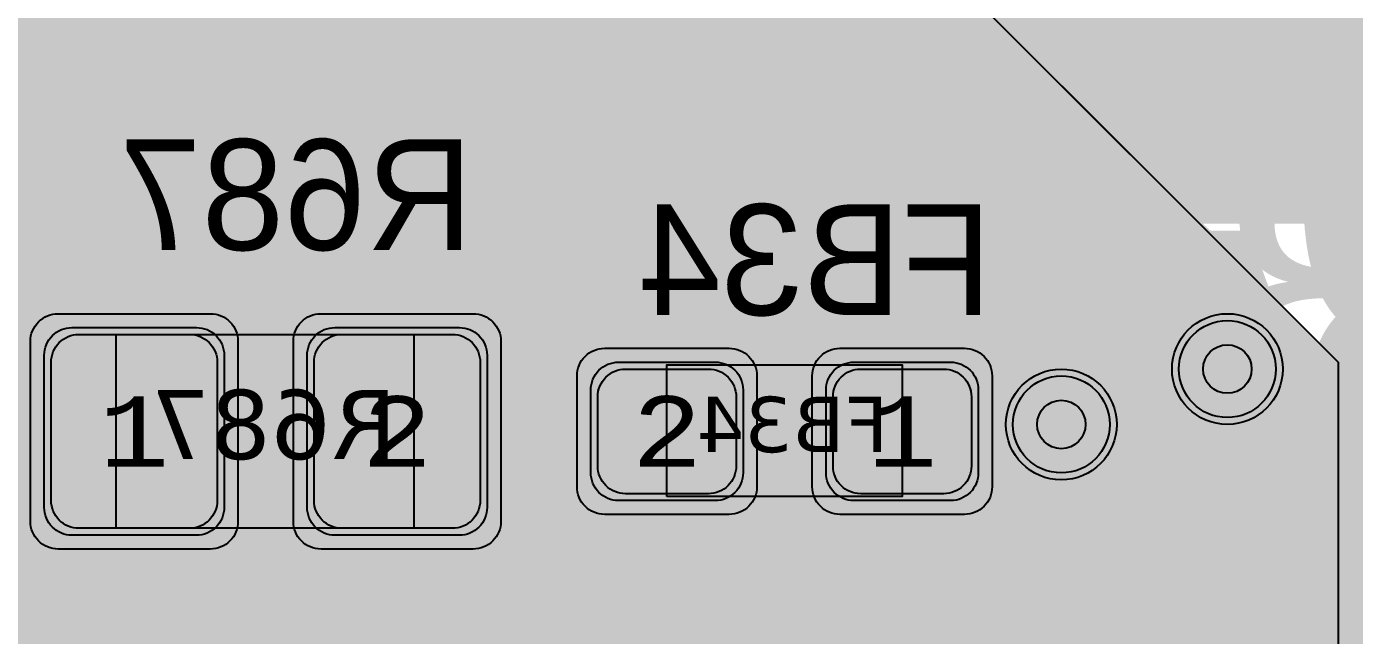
# Model space of a CAD drawing. Extents: x -28 to 199, y -61 to 255.
# Drawn here: x 45.02 to 54.62, y 72.78 to 77.17 of the extents above; entities that cross this region are included whole.
import ezdxf
from ezdxf.enums import TextEntityAlignment as Align

# ---------------------------------------------------------------- set-up
doc = ezdxf.new("R2010")
doc.units = 0
doc.header["$MEASUREMENT"] = 0
for name, color, linetype in [('ASSEMBLY_OUTLINES_BTM', 191, 'CONTINUOUS'), ('ASSEMBLY_PART_NUMBERS_BTM', 191, 'CONTINUOUS'), ('ASSEMBLY_REF_DES_BTM', 191, 'CONTINUOUS'), ('DRILL_DRAWING', 21, 'CONTINUOUS'), ('GENERATED_SILKSCREEN_BTM', 255, 'CONTINUOUS'), ('PART_PADS_SMD_BTM', 10, 'CONTINUOUS'), ('PIN_NUMBERS_BTM', 8, 'CONTINUOUS'), ('PIN_NUMBERS_TOP', 8, 'CONTINUOUS'), ('PLACEMENT_OUTLINES_BTM', 222, 'CONTINUOUS'), ('PLANE_DATA_LAYER_2', 230, 'CONTINUOUS'), ('PLANE_DATA_LAYER_BOTTOM', 10, 'CONTINUOUS'), ('PLANE_DATA_LAYER_TOP', 150, 'CONTINUOUS'), ('PLANE_SHAPES_LAYER_2', 230, 'CONTINUOUS'), ('PLANE_SHAPES_LAYER_3', 81, 'CONTINUOUS'), ('PLANE_SHAPES_LAYER_BOTTOM', 10, 'CONTINUOUS'), ('PLANE_SHAPES_LAYER_TOP', 150, 'CONTINUOUS'), ('SILKSCREEN_OUTLINES_BTM', 211, 'CONTINUOUS'), ('SILKSCREEN_REF_DES_BTM', 211, 'CONTINUOUS'), ('SOLDERMASK_PADS_BTM', 12, 'CONTINUOUS'), ('SOLDERPASTE_PADS_BTM', 12, 'CONTINUOUS'), ('TRACES_LAYER_2', 230, 'CONTINUOUS'), ('TRACES_LAYER_BOTTOM', 10, 'CONTINUOUS'), ('VIA_HOLES_LAYER_2', 30, 'CONTINUOUS'), ('VIA_HOLES_LAYER_3', 30, 'CONTINUOUS'), ('VIA_HOLES_LAYER_BOTTOM', 30, 'CONTINUOUS'), ('VIA_HOLES_LAYER_TOP', 30, 'CONTINUOUS'), ('VIA_PADS_LAYER_2', 230, 'CONTINUOUS'), ('VIA_PADS_LAYER_3', 81, 'CONTINUOUS'), ('VIA_PADS_LAYER_BOTTOM', 10, 'CONTINUOUS'), ('VIA_PADS_LAYER_TOP', 150, 'CONTINUOUS')]:
    doc.layers.add(name, color=color, linetype=linetype)
doc.styles.add('COURIER_NEW', font='COUR.TTF')
doc.styles.add('VERDANA', font='verdana.TTF')
doc.styles.add('VERIBEST_GERBER_0', font='txt')

msp = doc.modelspace()

# ---------------------------------------------------------------- hatches: boundary and pattern name
at = {"layer": 'PLANE_DATA_LAYER_2'}
h = msp.add_hatch(color=256, dxfattribs=at)
h.paths.add_polyline_path([(65.369302, 64.298799, -0.1463683674203885), (65.356784, 64.256954, 0.1463718273861734), (65.25, 63.9, 0.0863646660514256), (65.288214, 63.680414, -0.5191535251375334), (65.216494, 63.578472), (62.153101, 63.578472, 0.1989122151386115), (61.799548, 63.432025), (61.285791, 62.918268, -0.1989133663344686), (61.231909, 62.89595), (59.719998, 62.89595, -0.1989133663344515), (59.666116, 62.918268), (58.656252, 63.928132, 0.1989122151386167), (58.302699, 64.074579), (54.346907, 64.074579, -0.1989133663344758), (54.293025, 64.096897), (41.286369, 77.103553, 0.1989122151386104), (40.932816, 77.25), (38.853893, 77.25, -0.1385740107174436), (38.814013, 77.261269, 1.7877343018547802), (38.814013, 76.238731, -0.1385740107174436), (38.853893, 76.25), (40.694146, 76.25, -0.1989133663344516), (40.748028, 76.227682), (53.754684, 63.221026, 0.1989122151386167), (54.108237, 63.074579), (58.064029, 63.074579, -0.1989133663344758), (58.117911, 63.052261), (59.03997, 62.130202, -0.198909955685367), (59.062288, 62.076321), (59.062288, 62.07632, -0.414213562373095), (58.986088, 62.00012), (53.062481, 62.00012, -0.1989133663344686), (53.008599, 62.022438), (50.684772, 64.346265, 0.1989122151386141), (50.331219, 64.492712), (44.092712, 64.492712, 0.1989122151386104), (43.739159, 64.346265), (42.458985, 63.066091, -0.1650613667127268), (42.415061, 63.044426, 0.3763303779115919), (41.85, 62.4), (41.85, 62.399999, 0.9365272391993972), (43.144426, 62.31506, -0.165064708036731), (43.166091, 62.358985), (44.2775, 63.470394, -0.1989133663344515), (44.331382, 63.492712), (50.092549, 63.492712, -0.1989133663344758), (50.146431, 63.470394), (52.470257, 61.146567, 0.010332030357602), (52.485166, 61.132262, -0.6832300887908375), (52.433557, 61), (52.365446, 61, -0.1989133663344686), (52.311564, 61.022318), (50.775518, 62.558364, -0.0658860954308265), (50.763357, 62.574236, 1.3050575172076655), (49.875764, 61.686643, -0.0658860954308265), (49.891636, 61.674482), (50.436036, 61.130082, -0.198909955685367), (50.458354, 61.076201), (50.458354, 61.0762, -0.414213562373095), (50.382154, 61), (40.8262, 61, -0.414213562373095), (40.75, 61.0762), (40.75, 64.749992, 0.414213562373095), (40.749992, 64.75), (37.3262, 64.75, -0.414213562373095), (37.25, 64.8262), (37.25, 74.499992, 0.414213562373095), (37.249992, 74.5), (35.3262, 74.5, -0.414213562373095), (35.25, 74.5762), (35.25, 78.6738, -0.414213562373095), (35.3262, 78.75), (48.75, 78.749998), (50.46844, 78.749998, -0.1989133663344687), (50.522322, 78.72768), (54.477681, 74.772322, -0.1989099556853841), (54.499999, 74.718441), (54.499999, 68.782922, -0.6681819935815638), (54.369917, 68.729041), (53.022318, 70.07664, -0.198909955685367), (53, 70.130521), (53, 73.858005, -0.1650596066755281), (53.015739, 73.904383, 2.027417443028252), (51.984261, 73.904383, -0.1650596066755281), (52, 73.858005), (52, 69.891852, 0.1989122151386168), (52.146447, 69.538299), (54.477682, 67.207064, -0.198909955685367), (54.5, 67.153183), (54.5, 66.500008, 0.414213562373095), (54.500008, 66.5), (55.153182, 66.5, -0.1989133663344687), (55.207064, 66.477682), (57.163299, 64.521447, 0.1989122151386115), (57.516852, 64.375), (65.293102, 64.375, -0.414213562373095), (65.369302, 64.2988)], flags=0)
h.paths.add_polyline_path([(37.9, 75.25, -0.9999999999999999), (39.1, 75.25, -0.9999999999999999)], flags=0)
h.paths.add_polyline_path([(48.75, 70.75, -0.9999999999999999), (51.75, 70.75, -0.9999999999999999)], flags=0)
at = {"layer": 'PLANE_DATA_LAYER_BOTTOM'}
h = msp.add_hatch(color=256, dxfattribs=at)
h.paths.add_polyline_path([(104.25, 88.8262, -0.414213562373095), (104.1738, 88.75), (100.500008, 88.75, 0.414213562373095), (100.5, 88.749992), (100.5, 82.532603, -0.1989099556853327), (100.477682, 82.478722), (100.271278, 82.272318, -0.1989133663344827), (100.217396, 82.25), (67.750008, 82.25, 0.414213562373095), (67.75, 82.249992), (67.75, 77.0762, -0.414213562373095), (67.6738, 77), (66.500008, 77, 0.414213562373095), (66.5, 76.999992), (66.5, 66.5762, -0.414213562373095), (66.4238, 66.5), (54.5762, 66.5, -0.414213562373095), (54.5, 66.5762), (54.5, 75.749992, 0.414213562373095), (54.499992, 75.75), (44.5762, 75.75, -0.414213562373095), (44.5, 75.8262), (44.5, 77.6738, -0.414213562373095), (44.5762, 77.75), (66.4238, 77.75, -0.414213562373095), (66.5, 77.6738), (66.5, 77.250008, 0.414213562373095), (66.500008, 77.25), (67.499992, 77.25, 0.414213562373095), (67.5, 77.250008), (67.5, 82.4238, -0.414213562373095), (67.5762, 82.5), (100.249992, 82.5, 0.414213562373095), (100.25, 82.500008), (100.25, 97.0738, -0.414213562373095), (100.3262, 97.15), (101.5, 97.15, 0.414213562373095), (101.95, 97.6), (101.95, 99.9, 0.414213562373095), (101.5, 100.35), (100.3262, 100.35, -0.414213562373095), (100.25, 100.4262), (100.25, 102.1738, -0.414213562373095), (100.3262, 102.25), (104.1738, 102.25, -0.414213562373095), (104.25, 102.1738)], flags=0)
h.paths.add_polyline_path([(64.25, 68, 0.414213562373095), (65, 68.75), (65, 76.75, 0.414213562373095), (64.25, 77.5), (57.25, 77.5, 0.414213562373095), (56.5, 76.75), (56.5, 68.75, 0.414213562373095), (57.25, 68)], flags=0)
at = {"layer": 'PLANE_DATA_LAYER_TOP'}
h = msp.add_hatch(color=256, dxfattribs=at)
h.paths.add_polyline_path([(111.75, 80.8262, -0.414213562373095), (111.6738, 80.75), (109.250008, 80.75, 0.414213562373095), (109.25, 80.749992), (109.25, 74.5762, -0.414213562373095), (109.1738, 74.5), (106.250008, 74.5, 0.414213562373095), (106.25, 74.499992), (106.25, 58.5762, -0.414213562373095), (106.1738, 58.5), (91.260998, 58.5, -0.8191892513055452), (91.231587, 58.646495, 4.980872284116067), (90.768413, 58.646495, -0.8191892513055452), (90.739002, 58.5), (85.627645, 58.5, -0.7052298689045091), (85.579454, 58.635226, 2.806069179206526), (84.820546, 58.635226, -0.7052298689045632), (84.772355, 58.5), (74.738091, 58.5, -0.414213562373095), (74.661891, 58.5762), (74.661891, 58.576202, -0.0845267741895575), (74.666185, 58.60142, 1.1846780877137952), (73.5, 58.8, 0.156168028646284), (73.611557, 58.451541, -0.1561673594429766), (73.625725, 58.407287), (73.625725, 58.407286, -0.1989099556853499), (73.603407, 58.353405), (71.05268, 55.802678, -0.4272207627312284), (70.942589, 55.805111, 1.0451882421740346), (70.094889, 54.957411, -0.2104215113746756), (70.11964, 54.901202), (70.11964, 54.901201, -0.1989099556853499), (70.097322, 54.84732), (67.846595, 52.596593, -0.3664644965078018), (67.748459, 52.588443, 0.6098299178732617), (66.8, 52.1, 0.156168028646284), (66.911557, 51.751541, -0.1561673594429766), (66.925725, 51.707287), (66.925725, 51.707286, -0.198909955685367), (66.903407, 51.653405), (58.272322, 43.02232, -0.1989133663344686), (58.21844, 43.000002), (57.651201, 43.000001, -0.414213562373095), (57.575001, 43.076201), (57.575001, 43.090922, -0.3495987658072757), (57.634162, 43.165193, 8.831212691112645), (57.365839, 43.165192, -0.3496059429713885), (57.425001, 43.090921), (57.425001, 43.0762, -0.414213562373095), (57.348801, 43), (57.250008, 43, 0.414213562373095), (57.25, 42.999992), (57.25, 32.000008, 0.414213562373095), (57.250008, 32), (62.4238, 32, -0.414213562373095), (62.5, 31.9238), (62.5, 21.3262, -0.414213562373095), (62.4238, 21.25), (54.8262, 21.25, -0.414213562373095), (54.75, 21.3262), (54.75, 58.249992, 0.414213562373095), (54.749992, 58.25), (41.0762, 58.25, -0.414213562373095), (41, 58.3262), (41, 64.999992, 0.414213562373095), (40.999992, 65), (35.5762, 65, -0.414213562373095), (35.5, 65.0762), (35.5, 77.6738, -0.414213562373095), (35.5762, 77.75), (37.9, 77.75), (41.644816, 77.749999, -0.097042777552727), (41.673572, 77.744365, 0.1959338524423953), (42.126428, 77.744365, -0.097042777552727), (42.155184, 77.749999), (43.1488, 77.749999, -0.414213562373095), (43.225, 77.673799), (43.225, 77.659079, -0.349598765807256), (43.165839, 77.584808, 8.831237411175364), (43.434161, 77.584808, -0.3495987658072816), (43.375, 77.659079), (43.375, 77.673799, -0.414213562373095), (43.4512, 77.749999), (48.75, 77.749998), (51.46844, 77.749998, -0.1989133663344687), (51.522322, 77.72768), (53.823515, 75.426487, -0.1989099556853327), (53.845833, 75.372606), (53.845833, 75.372605, -0.4447620489809358), (53.761786, 75.29681, 0.4328609731468924), (53.100478, 74.723943, -0.6908505378841184), (52.965252, 74.678868, 5.469559793701535), (53.099522, 74.276058, -0.690854296099147), (53.234748, 74.321132, 0.7057044927876465), (54.3, 74.699999), (54.3, 74.7, 0.0257956084643915), (54.29681, 74.761786, -0.0257922108060338), (54.296405, 74.769632), (54.296405, 74.769634, -0.6681819935815638), (54.426487, 74.823515), (54.47768, 74.772322, -0.198909955685367), (54.499998, 74.718441), (54.499998, 74.71844), (54.5, 66.500008, 0.414213562373095), (54.500008, 66.5), (58.539002, 66.5, -0.8191892513055452), (58.568413, 66.353505, 4.980872284116137), (59.031587, 66.353505, -0.8191892513055452), (59.060998, 66.5), (64.339002, 66.5, -0.8191892513054732), (64.368413, 66.353505, 4.980872284116205), (64.831587, 66.353505, -0.8191892513055452), (64.860998, 66.5), (66.499992, 66.5, 0.414213562373095), (66.5, 66.500008), (66.5, 69.639002, -0.819178711171439), (66.646495, 69.668413, 0.8191874026406359), (67.8, 69.899999), (67.8, 69.900001, 0.8191874026406359), (66.646495, 70.131587, -0.8191787111715169), (66.5, 70.160998), (66.5, 73.539002, -0.8191787111715169), (66.646495, 73.568413, 0.8191874026406359), (67.8, 73.799999), (67.8, 73.800001, 0.8191874026406268), (66.646495, 74.031587, -0.8191787111715887), (66.5, 74.060998), (66.5, 76.139002, -0.819178711171439), (66.646495, 76.168413, 0.6680589136901456), (67.755068, 76.172186, -0.6118675271671993), (67.890295, 76.183455, 2.2763893884955824), (68.127795, 77.0347, -0.3496070428872791), (68.034767, 77.053729), (68.017742, 77.074091, -0.1758758847909364), (68, 77.122969), (68, 81.006368, -0.5692974724252954), (68.112689, 81.073263, 0.3131902069108925), (68.793238, 81.146829, -0.5611690582058941), (68.917195, 81.107388, 1.7916596536806344), (69.634161, 81.834808, -0.3495987658072816), (69.575, 81.909079), (69.575, 81.9238, -0.414213562373095), (69.6512, 82), (70.406367, 82, -0.414213562373095), (70.482567, 81.9238), (70.482567, 81.923799, -0.125487114009819), (70.473263, 81.887311, 1.6845447419885715), (71.526737, 81.887311, -0.1254871140098189), (71.517433, 81.923799), (71.517433, 81.9238, -0.414213562373095), (71.593633, 82), (73.306367, 82, -0.414213562373095), (73.382567, 81.9238), (73.382567, 81.923799, -0.125487114009819), (73.373263, 81.887311, 1.6845447419885604), (74.426737, 81.887311, -0.1254871140098189), (74.417433, 81.923799), (74.417433, 81.9238, -0.414213562373095), (74.493633, 82), (79.206367, 82, -0.414213562373095), (79.282567, 81.9238), (79.282567, 81.923799, -0.125487114009819), (79.273263, 81.887311, 1.6845447419885715), (80.326737, 81.887311, -0.1254871140098189), (80.317433, 81.923799), (80.317433, 81.9238, -0.414213562373095), (80.393633, 82), (82.306367, 82, -0.414213562373095), (82.382567, 81.9238), (82.382567, 81.923799, -0.125487114009819), (82.373263, 81.887311, 1.6845447419885604), (83.426737, 81.887311, -0.1254871140098189), (83.417433, 81.923799), (83.417433, 81.9238, -0.414213562373095), (83.493633, 82), (84.906367, 82, -0.414213562373095), (84.982567, 81.9238), (84.982567, 81.923799, -0.125487114009819), (84.973263, 81.887311, 1.6845447419885715), (86.026737, 81.887311, -0.1254871140098189), (86.017433, 81.923799), (86.017433, 81.9238, -0.414213562373095), (86.093633, 82), (87.206367, 82, -0.414213562373095), (87.282567, 81.9238), (87.282567, 81.923799, -0.125487114009819), (87.273263, 81.887311, 1.6845447419885715), (88.326737, 81.887311, -0.1254871140098189), (88.317433, 81.923799), (88.317433, 81.9238, -0.414213562373095), (88.393633, 82), (89.506367, 82, -0.414213562373095), (89.582567, 81.9238), (89.582567, 81.923799, -0.125487114009819), (89.573263, 81.887311, 1.6845447419885604), (90.626737, 81.887311, -0.1254871140098189), (90.617433, 81.923799), (90.617433, 81.9238, -0.414213562373095), (90.693633, 82), (92.506367, 82, -0.414213562373095), (92.582567, 81.9238), (92.582567, 81.923799, -0.125487114009819), (92.573263, 81.887311, 1.6845447419885604), (93.626737, 81.887311, -0.1254871140098189), (93.617433, 81.923799), (93.617433, 81.9238, -0.414213562373095), (93.693633, 82), (95.006367, 82, -0.414213562373095), (95.082567, 81.9238), (95.082567, 81.923799, -0.125487114009819), (95.073263, 81.887311, 1.6845447419885604), (96.126737, 81.887311, -0.1254871140098189), (96.117433, 81.923799), (96.117433, 81.9238, -0.414213562373095), (96.193633, 82), (98.006367, 82, -0.414213562373095), (98.082567, 81.9238), (98.082567, 81.923799, -0.125487114009819), (98.073263, 81.887311, 1.6845447419885604), (99.126737, 81.887311, -0.1254871140098189), (99.117433, 81.923799), (99.117433, 81.9238, -0.414213562373095), (99.193633, 82), (100.999992, 82, 0.414213562373095), (101, 82.000008), (101, 83.506368, -0.5692974724252954), (101.112689, 83.573263, 1.6845419344154215), (101.112689, 84.626737, -0.5692974724253249), (101, 84.693632), (101, 85.506368, -0.5692974724252954), (101.112689, 85.573263, 0.7482378460620283), (101.926737, 86.387311, -0.1254871140098189), (101.917433, 86.423799), (101.917433, 86.4238, -0.414213562373095), (101.993633, 86.5), (106.499992, 86.5, 0.414213562373095), (106.5, 86.500008), (106.5, 87.806368, -0.5692974724253249), (106.612689, 87.873263, 1.6845419344154215), (106.612689, 88.926737, -0.5692974724252955), (106.5, 88.993632), (106.5, 93.406368, -0.5692974724252954), (106.612689, 93.473263, 0.5692943080699557), (107.5, 94), (107.5, 94.000001, 0.1709766412307431), (107.367539, 94.376043, -0.6297966940639971), (107.426916, 94.5), (108.260758, 94.5, -0.5383921361414342), (108.330801, 94.393793, 1.5163124244314785), (110.169199, 94.393793, -0.5383921361414342), (110.239242, 94.5), (110.4238, 94.5, -0.414213562373095), (110.5, 94.4238), (110.5, 88.264721, -0.1989099556853327), (110.477682, 88.21084), (109.188284, 86.921442, -0.2121765103082068), (109.130525, 86.899223, 0.840199213847622), (108.867796, 85.746754, -0.4719753211119933), (108.901602, 85.634066, 0.1487064000211908), (108.8, 85.300001), (108.8, 85.3, 0.9999999999999999), (110, 85.3, 0.0464115283870988), (109.989705, 85.410671, -0.0464145013318578), (109.988397, 85.424727), (109.988397, 85.424728, -0.4296417848251862), (110.068587, 85.500823, 0.138812761679958), (110.387311, 85.573263, -0.5692974724252954), (110.5, 85.506368), (110.5, 84.578893, -0.1989099556853327), (110.477682, 84.525012), (104.101988, 78.149318, -0.1989133663344686), (104.048106, 78.127), (95.48072, 78.127, 0.1989121654681736), (95.214141, 78.016579), (92.79688, 75.599318, -0.1989133663344686), (92.742998, 75.577), (88.101853, 75.577, -0.2121757463619588), (88.0453, 75.60213, 0.6867435445248404), (87, 75.200001), (87, 75.199999, 0.6867435445248404), (88.0453, 74.79787, -0.2121757463619228), (88.101853, 74.823), (92.93072, 74.823, 0.1989121654681668), (93.197299, 74.933421), (95.61456, 77.350682, -0.1989133663344687), (95.668442, 77.373), (104.235828, 77.373, 0.1989121654681737), (104.502407, 77.483421), (110.369918, 83.350932, -0.6681819935815638), (110.5, 83.297051), (110.5, 82.000008, 0.414213562373095), (110.500008, 82), (111.6738, 82, -0.414213562373095), (111.75, 81.9238)], flags=0)
h.paths.add_polyline_path([(37.9, 75.25, -0.9999999999999999), (39.1, 75.25, -0.9999999999999999)], flags=0)
h.paths.add_polyline_path([(37.9, 76.75, -0.9999999999999999), (39.1, 76.75, -0.9999999999999999)], flags=0)
h.paths.add_polyline_path([(41.9, 62.4, -0.9999999999999999), (43.1, 62.4, -0.9999999999999999)], flags=0)
h.paths.add_polyline_path([(43.1, 71.9, -0.9999999999999999), (44.300000000000004, 71.9, -0.9999999999999999)], flags=0)
h.paths.add_polyline_path([(49.6, 62.25, -0.9999999999999999), (50.800000000000004, 62.25, -0.9999999999999999)], flags=0)
h.paths.add_polyline_path([(49.8, 65.3, -0.9999999999999999), (51, 65.3, -0.9999999999999999)], flags=0)
h.paths.add_polyline_path([(48.75, 70.75, -0.9999999999999999), (51.75, 70.75, -0.9999999999999999)], flags=0)
h.paths.add_polyline_path([(53.1, 65.8, -0.9999999999999999), (54.300000000000004, 65.8, -0.9999999999999999)], flags=0)
h.paths.add_polyline_path([(53.1, 70, -0.9999999999999999), (54.300000000000004, 70, -0.9999999999999999)], flags=0)
h.paths.add_polyline_path([(56.199999999999996, 52.7, -0.9999999999999999), (57.4, 52.7, -0.9999999999999999)], flags=0)
h.paths.add_polyline_path([(56.6, 62.5, -0.9999999999999999), (57.800000000000004, 62.5, -0.9999999999999999)], flags=0)
h.paths.add_polyline_path([(57.449999999999996, 25.95, -0.9999999999999999), (58.65, 25.95, -0.9999999999999999)], flags=0)
h.paths.add_polyline_path([(58.25, 47.25, -0.9999999999999999), (61.25, 47.25, -0.9999999999999999)], flags=0)
h.paths.add_polyline_path([(60.1, 63.5, -0.9999999999999999), (61.300000000000004, 63.5, -0.9999999999999999)], flags=0)
h.paths.add_polyline_path([(61.9, 53.8, -0.9999999999999999), (63.1, 53.8, -0.9999999999999999)], flags=0)
h.paths.add_polyline_path([(63.99999999999999, 52, -0.9999999999999999), (65.19999999999999, 52, -0.9999999999999999)], flags=0)
h.paths.add_polyline_path([(65.10000000000001, 61.5, -0.9999999999999999), (66.3, 61.5, -0.9999999999999999)], flags=0)
h.paths.add_polyline_path([(65.30000000000001, 63.9, -0.9999999999999999), (66.5, 63.9, -0.9999999999999999)], flags=0)
h.paths.add_polyline_path([(66.60000000000001, 65.8, -0.9999999999999999), (67.8, 65.8, -0.9999999999999999)], flags=0)
h.paths.add_polyline_path([(67.4, 67.9, -0.9999999999999999), (68.6, 67.9, -0.9999999999999999)], flags=0)
h.paths.add_polyline_path([(70.9, 76.6, -0.9999999999999999), (72.1, 76.6, -0.9999999999999999)], flags=0)
h.paths.add_polyline_path([(71.80000000000001, 71.2, -0.9999999999999999), (73, 71.2, -0.9999999999999999)], flags=0)
h.paths.add_polyline_path([(71.95, 78.1, -0.9999999999999999), (73.14999999999999, 78.1, -0.9999999999999999)], flags=0)
h.paths.add_polyline_path([(73.60000000000001, 61.7, -0.9999999999999999), (74.8, 61.7, -0.9999999999999999)], flags=0)
h.paths.add_polyline_path([(74.7, 75.2, -0.9999999999999999), (75.89999999999999, 75.2, -0.9999999999999999)], flags=0)
h.paths.add_polyline_path([(77, 79.1, -0.9999999999999999), (78.19999999999999, 79.1, -0.9999999999999999)], flags=0)
h.paths.add_polyline_path([(80.4, 70.75, -0.9999999999999999), (81.6, 70.75, -0.9999999999999999)], flags=0)
h.paths.add_polyline_path([(81.711979, 59.850951, 3.11710032316846), (81.711979, 60.549049, -0.5142243253660422), (81.588021, 60.549049, 3.11710032316846), (81.588021, 59.850951, -0.5142243253660421)], flags=0)
h.paths.add_polyline_path([(83.10000000000001, 71.1, -0.9999999999999999), (84.3, 71.1, -0.9999999999999999)], flags=0)
h.paths.add_polyline_path([(83.4, 76.65, -0.9999999999999999), (84.6, 76.65, -0.9999999999999999)], flags=0)
h.paths.add_polyline_path([(84.9, 67.75, -0.9999999999999999), (86.1, 67.75, -0.9999999999999999)], flags=0)
h.paths.add_polyline_path([(85.10000000000001, 69.85, -0.9999999999999999), (86.3, 69.85, -0.9999999999999999)], flags=0)
h.paths.add_polyline_path([(86, 71.4, -0.9999999999999999), (87.19999999999999, 71.4, -0.9999999999999999)], flags=0)
h.paths.add_polyline_path([(87.226612, 78.223985, -0.5393332197642511), (87.182591, 78.343481, 2.6149685368234787), (86.398499, 78.181255, -0.2671722895712593), (86.436408, 78.115375), (86.436408, 78.115374, -0.237882998012536), (86.405508, 78.054101, 4.55071419752877)], flags=0)
h.paths.add_polyline_path([(86.9, 73.6, -0.9999999999999999), (88.1, 73.6, -0.9999999999999999)], flags=0)
h.paths.add_polyline_path([(87.10000000000001, 61.4, -0.9999999999999999), (88.3, 61.4, -0.9999999999999999)], flags=0)
h.paths.add_polyline_path([(88.60000000000001, 66.35, -0.9999999999999999), (89.8, 66.35, -0.9999999999999999)], flags=0)
h.paths.add_polyline_path([(88.60000000000001, 70.95, -0.9999999999999999), (89.8, 70.95, -0.9999999999999999)], flags=0)
h.paths.add_polyline_path([(90.2, 62.4, -0.9999999999999999), (91.39999999999999, 62.4, -0.9999999999999999)], flags=0)
h.paths.add_polyline_path([(91.9, 67.8, -0.9999999999999999), (93.1, 67.8, -0.9999999999999999)], flags=0)
h.paths.add_polyline_path([(93.10000000000001, 60.2, -0.9999999999999999), (94.3, 60.2, -0.9999999999999999)], flags=0)
h.paths.add_polyline_path([(93.5, 68.4, -0.9999999999999999), (94.69999999999999, 68.4, -0.9999999999999999)], flags=0)
h.paths.add_polyline_path([(94.60000000000001, 75.3, -0.9999999999999999), (95.8, 75.3, -0.9999999999999999)], flags=0)
h.paths.add_polyline_path([(94.7, 65.5, -0.9999999999999999), (95.89999999999999, 65.5, -0.9999999999999999)], flags=0)
h.paths.add_polyline_path([(95.5, 72.6, -0.9999999999999999), (96.69999999999999, 72.6, -0.9999999999999999)], flags=0)
h.paths.add_polyline_path([(96.10000000000001, 61.5, -0.9999999999999999), (97.3, 61.5, -0.9999999999999999)], flags=0)
h.paths.add_polyline_path([(96.30000000000001, 69.8, -0.9999999999999999), (97.5, 69.8, -0.9999999999999999)], flags=0)
h.paths.add_polyline_path([(96.30000000000001, 76.3, -0.9999999999999999), (97.5, 76.3, -0.9999999999999999)], flags=0)
h.paths.add_polyline_path([(98.2, 80.2, -0.9999999999999999), (99.39999999999999, 80.2, -0.9999999999999999)], flags=0)
h.paths.add_polyline_path([(98.9, 72.3, -0.9999999999999999), (100.1, 72.3, -0.9999999999999999)], flags=0)
h.paths.add_polyline_path([(100.10000000000001, 74.7, -0.9999999999999999), (101.3, 74.7, -0.9999999999999999)], flags=0)
h.paths.add_polyline_path([(101.165934, 65.501602, 0.5998704445959449), (102.1, 65.999999), (102.1, 66, 0.8187209481519998), (100.946754, 66.232204, -0.4719693884571701), (100.834066, 66.198398, 0.5430763090114091), (99.908776, 65.802249, -0.6512916037551323), (99.77355, 65.768443, 0.7140536735921964), (98.7, 65.4), (98.7, 65.399996, 0.917844148640831), (99.891224, 65.29775, -0.6512879159984512), (100.02645, 65.331557, 0.5735581643487523), (101.053246, 65.467796, -0.4719693884571702)], flags=0)
h.paths.add_polyline_path([(100.9, 79.2, -0.9999999999999999), (102.1, 79.2, -0.9999999999999999)], flags=0)
h.paths.add_polyline_path([(103.4, 85.5, -0.9999999999999999), (104.6, 85.5, -0.9999999999999999)], flags=0)
h.paths.add_polyline_path([(103.60000000000001, 79.7, -0.9999999999999999), (104.8, 79.7, -0.9999999999999999)], flags=0)
h.paths.add_polyline_path([(104.80000000000001, 71.9, -0.9999999999999999), (106, 71.9, -0.9999999999999999)], flags=0)
h.paths.add_polyline_path([(105.60000000000001, 81.8, -0.9999999999999999), (106.8, 81.8, -0.9999999999999999)], flags=0)
h.paths.add_polyline_path([(107.5, 83.9, -0.9999999999999999), (108.69999999999999, 83.9, -0.9999999999999999)], flags=0)
h.paths.add_polyline_path([(108.25, 91, -0.9999999999999999), (110.25, 91, -0.9999999999999999)], flags=0)
at = {"layer": 'PLANE_SHAPES_LAYER_2'}
msp.add_hatch(color=256, dxfattribs=at).paths.add_polyline_path([(111.75, 80.75), (110, 80.75), (110, 74), (106.25, 74), (106.25, 58.5), (74.75, 58.5), (67.25, 51), (67.25, 23.75), (56.5, 23.75), (56.5, 31.25), (63.5, 31.25), (63.5, 41.5), (56.5, 41.5), (56.5, 61), (40.75, 61), (40.75, 64.75), (37.25, 64.75), (37.25, 74.5), (35.25, 74.5), (35.25, 78.75), (50.5, 78.75), (54.5, 74.75), (54.5, 66.5), (66.5, 66.5), (66.5, 77), (68, 77), (68, 82), (101, 82), (101, 86.5), (106.5, 86.5), (106.5, 94.5), (110.5, 94.5), (110.5, 82), (111.75, 82)], flags=0)
at = {"layer": 'PLANE_SHAPES_LAYER_3'}
msp.add_hatch(color=256, dxfattribs=at).paths.add_polyline_path([(111.75, 80.75), (110, 80.75), (110, 74), (106.25, 74), (106.25, 58.5), (74.75, 58.5), (67.25, 51), (67.25, 23.75), (56.5, 23.75), (56.5, 31.25), (63.5, 31.25), (63.5, 41.5), (56.5, 41.5), (56.5, 61), (40.75, 61), (40.75, 64.75), (37.25, 64.75), (37.25, 74.5), (35.25, 74.5), (35.25, 78.75), (50.5, 78.75), (54.5, 74.75), (54.5, 66.5), (66.5, 66.5), (66.5, 77), (68, 77), (68, 82), (101, 82), (101, 86.5), (106.5, 86.5), (106.5, 94.5), (110.5, 94.5), (110.5, 82), (111.75, 82)], flags=0)
at = {"layer": 'PLANE_SHAPES_LAYER_TOP'}
msp.add_hatch(color=256, dxfattribs=at).paths.add_polyline_path([(111.75, 80.75), (109.25, 80.75), (109.25, 74.5), (106.25, 74.5), (106.25, 58.5), (59.5, 58.5), (59.5, 44.25), (58.25, 43), (54.75, 43), (54.75, 58.25), (41, 58.25), (41, 65), (35.5, 65), (35.5, 77.75), (51.5, 77.75), (54.5, 74.75), (54.5, 66.5), (66.5, 66.5), (66.5, 77), (68, 77), (68, 82), (101, 82), (101, 86.5), (106.5, 86.5), (106.5, 94.5), (110.5, 94.5), (110.5, 82), (111.75, 82)], flags=0)
at = {"layer": 'VIA_HOLES_LAYER_2'}
h = msp.add_hatch(color=256, dxfattribs=at)
edge = h.paths.add_edge_path()
edge.add_arc((53.7, 74.7), 0.175, 0, 360)
h = msp.add_hatch(color=256, dxfattribs=at)
edge = h.paths.add_edge_path()
edge.add_arc((52.5, 74.3), 0.175, 0, 360)
at = {"layer": 'VIA_HOLES_LAYER_3'}
h = msp.add_hatch(color=256, dxfattribs=at)
edge = h.paths.add_edge_path()
edge.add_arc((53.7, 74.7), 0.175, 0, 360)
h = msp.add_hatch(color=256, dxfattribs=at)
edge = h.paths.add_edge_path()
edge.add_arc((52.5, 74.3), 0.175, 0, 360)
at = {"layer": 'VIA_HOLES_LAYER_BOTTOM'}
h = msp.add_hatch(color=256, dxfattribs=at)
edge = h.paths.add_edge_path()
edge.add_arc((53.7, 74.7), 0.175, 0, 360)
h = msp.add_hatch(color=256, dxfattribs=at)
edge = h.paths.add_edge_path()
edge.add_arc((52.5, 74.3), 0.175, 0, 360)
at = {"layer": 'VIA_HOLES_LAYER_TOP'}
h = msp.add_hatch(color=256, dxfattribs=at)
edge = h.paths.add_edge_path()
edge.add_arc((53.7, 74.7), 0.175, 0, 360)
h = msp.add_hatch(color=256, dxfattribs=at)
edge = h.paths.add_edge_path()
edge.add_arc((52.5, 74.3), 0.175, 0, 360)

# ---------------------------------------------------------------- linework, layer by layer
at = {"layer": 'ASSEMBLY_OUTLINES_BTM'}
for points in [[(45.67, 73.55), (45.67, 74.95), (47.82, 74.95), (47.82, 73.55)], [(49.65, 73.78), (49.65, 74.73), (51.35, 74.73), (51.35, 73.78)]]:
    msp.add_lwpolyline(points, close=True, dxfattribs=at)
at = {"layer": 'GENERATED_SILKSCREEN_BTM', "const_width": 0.15}
for points in [[(45.7712, 75.5704), (45.7728, 75.5648), (45.772, 75.5592), (45.7688, 75.5544), (45.764, 75.5512), (45.7584, 75.5496), (45.7528, 75.5488), (45.748, 75.5504), (45.744, 75.5552), (45.3128, 76.3224), (45.3112, 76.3264), (45.3112, 76.3296), (45.3112, 76.3328), (45.3128, 76.336), (45.3152, 76.3408), (45.3184, 76.344), (45.3224, 76.3456), (45.3264, 76.3464), (45.8664, 76.3464), (45.872, 76.3448), (45.8768, 76.3408), (45.8792, 76.336), (45.88, 76.3296), (45.8792, 76.324), (45.8768, 76.3184), (45.872, 76.3144), (45.8664, 76.3136), (45.3536, 76.3136), (45.7712, 75.5704)], [(46.0936, 76.0512), (46.1192, 75.9744), (46.0936, 75.8976), (46.0936, 75.8952), (46.0928, 75.892), (46.0928, 75.6448), (46.0928, 75.6424), (46.0936, 75.64), (46.0944, 75.6368), (46.0976, 75.6336), (46.1776, 75.5512), (46.1816, 75.548), (46.1856, 75.5472), (46.1888, 75.5464), (46.4824, 75.5464), (46.4848, 75.5464), (46.4872, 75.5472), (46.4904, 75.548), (46.4936, 75.5512), (46.5736, 75.6336), (46.5776, 75.6368), (46.5784, 75.64), (46.5784, 75.6448), (46.5784, 75.892), (46.5784, 75.8952), (46.5784, 75.8968), (46.5776, 75.8976), (46.552, 75.9744), (46.5776, 76.0512), (46.5784, 76.052), (46.5784, 76.0568), (46.5784, 76.2488), (46.5784, 76.252), (46.5776, 76.256), (46.5736, 76.26), (46.4936, 76.3424), (46.4904, 76.3448), (46.4872, 76.3456), (46.4848, 76.3464), (46.4824, 76.3464), (46.1888, 76.3464), (46.1856, 76.3456), (46.1816, 76.3448), (46.1776, 76.3424), (46.0976, 76.26), (46.0944, 76.2552), (46.0936, 76.252), (46.0928, 76.2488), (46.0928, 76.0568), (46.0928, 76.0536), (46.0936, 76.052), (46.0936, 76.0512)], [(46.5464, 76.24), (46.5464, 76.0584), (46.5248, 75.9896), (46.148, 75.9896), (46.1248, 76.0584), (46.1248, 76.24), (46.196, 76.3136), (46.4744, 76.3136), (46.5464, 76.24)], [(46.9552, 76.3432), (46.8208, 76.2336), (46.8176, 76.2296), (46.816, 76.2232), (46.8168, 76.2184), (46.8184, 76.2144), (46.8208, 76.2112), (46.8248, 76.208), (46.8288, 76.2056), (46.8328, 76.2048), (46.8368, 76.2048), (46.84, 76.2072), (46.9712, 76.3136), (47.2304, 76.3136), (47.3536, 76.2128), (47.3536, 75.9256), (47.2448, 76.0144), (47.2416, 76.0152), (47.24, 76.016), (47.2392, 76.016), (47.2392, 76.0168), (47.2352, 76.0176), (46.9656, 76.0176), (46.9624, 76.0168), (46.9624, 76.016), (46.9608, 76.016), (46.9584, 76.0152), (46.956, 76.0144), (46.8208, 75.9056), (46.82, 75.9032), (46.8184, 75.9024), (46.8176, 75.9016), (46.8176, 75.9), (46.816, 75.8944), (46.8152, 75.892), (46.8152, 75.672), (46.816, 75.668), (46.8176, 75.6648), (46.8184, 75.6616), (46.8208, 75.6592), (46.9552, 75.5496), (46.9592, 75.548), (46.96, 75.5472), (46.9624, 75.5472), (46.9632, 75.5464), (46.964, 75.5464), (46.9656, 75.5464), (47.2352, 75.5464), (47.2384, 75.5472), (47.2416, 75.548), (47.2448, 75.5496), (47.3792, 75.6592), (47.3816, 75.6608), (47.3824, 75.6616), (47.384, 75.664), (47.3856, 75.6696), (47.3864, 75.672), (47.3864, 76.2208), (47.3856, 76.2248), (47.384, 76.228), (47.3824, 76.2296), (47.3816, 76.2312), (47.3792, 76.2336), (47.2448, 76.3432), (47.2416, 76.344), (47.24, 76.3448), (47.2384, 76.3456), (47.2352, 76.3464), (46.9656, 76.3464), (46.9624, 76.3456), (46.9608, 76.3448), (46.9584, 76.344), (46.9552, 76.3432)], [(47.576, 76.0424), (47.5736, 76.044), (47.5728, 76.048), (47.5712, 76.052), (47.5704, 76.056), (47.5704, 76.2208), (47.5712, 76.2248), (47.5728, 76.2272), (47.5728, 76.2296), (47.5736, 76.2304), (47.5752, 76.2312), (47.576, 76.2328), (47.712, 76.3432), (47.716, 76.3448), (47.7192, 76.3456), (47.7224, 76.3464), (48.1256, 76.3464), (48.1328, 76.3448), (48.1376, 76.3408), (48.1416, 76.336), (48.1432, 76.3304), (48.1432, 75.5624), (48.1416, 75.556), (48.1376, 75.552), (48.1328, 75.5496), (48.1272, 75.5488), (48.1208, 75.5496), (48.1152, 75.552), (48.1112, 75.556), (48.1096, 75.5624), (48.1096, 75.9304), (47.7336, 75.9304), (47.6024, 75.5576), (47.5992, 75.552), (47.5936, 75.5488), (47.588, 75.548), (47.5824, 75.5496), (47.5776, 75.552), (47.5736, 75.556), (47.572, 75.5616), (47.5728, 75.568), (47.704, 75.9408), (47.576, 76.0424)], [(48.1096, 76.3136), (47.7272, 76.3136), (47.6024, 76.2128), (47.6024, 76.064), (47.7272, 75.9624), (48.1096, 75.9624), (48.1096, 76.3136)], [(46.5464, 75.8888), (46.5464, 75.652), (46.4744, 75.5792), (46.196, 75.5792), (46.1248, 75.652), (46.1248, 75.8888), (46.148, 75.9576), (46.5248, 75.9576), (46.5464, 75.8888)], [(47.3536, 75.884), (47.3536, 75.68), (47.2304, 75.5792), (46.972, 75.5792), (46.8472, 75.68), (46.8472, 75.884), (46.972, 75.9856), (47.2304, 75.9856), (47.3536, 75.884)], [(49.1384, 75.0924), (49.1376, 75.086), (49.1336, 75.082), (49.128, 75.0796), (49.1224, 75.0788), (49.1168, 75.0796), (49.112, 75.082), (49.108, 75.086), (49.1064, 75.0924), (49.1064, 75.3348), (49.0688, 75.3348), (49.0632, 75.3364), (49.0584, 75.3396), (49.056, 75.3452), (49.0552, 75.3508), (49.056, 75.3572), (49.0584, 75.3628), (49.0632, 75.3668), (49.0688, 75.3676), (49.1064, 75.3676), (49.1064, 75.838), (49.1072, 75.842), (49.1096, 75.8452), (49.1128, 75.8484), (49.1168, 75.8508), (49.1216, 75.8524), (49.1264, 75.8532), (49.1304, 75.8524), (49.1344, 75.8492), (49.62, 75.3636), (49.6232, 75.3588), (49.6248, 75.354), (49.624, 75.3492), (49.6208, 75.3436), (49.6192, 75.3396), (49.616, 75.3372), (49.6128, 75.3356), (49.6088, 75.3348), (49.1384, 75.3348), (49.1384, 75.0924)], [(49.5688, 75.3676), (49.1384, 75.7964), (49.1384, 75.3676), (49.5688, 75.3676)], [(50.2384, 75.0796), (50.3736, 75.1892), (50.376, 75.1908), (50.3776, 75.1932), (50.3784, 75.1956), (50.3784, 75.198), (50.3776, 75.2036), (50.3744, 75.2092), (50.3704, 75.2132), (50.3656, 75.2164), (50.36, 75.2172), (50.3544, 75.2156), (50.224, 75.1092), (49.9656, 75.1092), (49.8408, 75.21), (49.8408, 75.3588), (49.964, 75.4604), (50.0968, 75.4604), (50.1032, 75.462), (50.1072, 75.4652), (50.1096, 75.4708), (50.1104, 75.4764), (50.1096, 75.482), (50.1072, 75.4868), (50.1032, 75.4908), (50.0968, 75.4924), (49.964, 75.4924), (49.8408, 75.594), (49.8408, 75.7428), (49.9656, 75.8436), (50.224, 75.8436), (50.3544, 75.7372), (50.36, 75.7356), (50.3656, 75.7364), (50.3704, 75.7388), (50.3744, 75.7436), (50.3776, 75.7484), (50.3784, 75.754), (50.3784, 75.7572), (50.3776, 75.7596), (50.376, 75.762), (50.3736, 75.7636), (50.2384, 75.8732), (50.236, 75.874), (50.2336, 75.8748), (50.2328, 75.8756), (50.2296, 75.8764), (49.96, 75.8764), (49.956, 75.8756), (49.9544, 75.8748), (49.9528, 75.874), (49.9496, 75.8732), (49.8144, 75.7636), (49.812, 75.7596), (49.8112, 75.7564), (49.8096, 75.754), (49.8088, 75.7508), (49.8088, 75.586), (49.8096, 75.5836), (49.8112, 75.578), (49.812, 75.574), (49.8144, 75.5724), (49.932, 75.4764), (49.8144, 75.3804), (49.8136, 75.3788), (49.812, 75.3772), (49.8112, 75.3764), (49.8112, 75.3748), (49.8096, 75.3692), (49.8088, 75.3668), (49.8088, 75.202), (49.8096, 75.198), (49.8112, 75.1948), (49.812, 75.1916), (49.8144, 75.1892), (49.9496, 75.0796), (49.9528, 75.078), (49.9536, 75.0772), (49.956, 75.0772), (49.9568, 75.0764), (49.9576, 75.0764), (49.96, 75.0764), (50.2296, 75.0764), (50.2328, 75.0772), (50.236, 75.078), (50.2384, 75.0796)], [(50.5912, 75.7564), (50.6944, 75.8708), (50.7, 75.8748), (50.7056, 75.8764), (51.1208, 75.8764), (51.1264, 75.8748), (51.1312, 75.8708), (51.1352, 75.866), (51.1368, 75.8604), (51.1368, 75.5108), (51.1368, 75.5084), (51.1368, 75.506), (51.1368, 75.0924), (51.1352, 75.0868), (51.1312, 75.0812), (51.1264, 75.0772), (51.1208, 75.0764), (50.7008, 75.0764), (50.5696, 75.1908), (50.5664, 75.1956), (50.5648, 75.202), (50.5648, 75.3732), (50.6824, 75.506), (50.5984, 75.5732), (50.596, 75.5764), (50.5936, 75.5804), (50.592, 75.5844), (50.5912, 75.5868), (50.5912, 75.7564)], [(51.1032, 75.8436), (50.7136, 75.8436), (50.624, 75.7436), (50.624, 75.5956), (50.7128, 75.5244), (51.1032, 75.5244), (51.1032, 75.8436)], [(51.3368, 75.8436), (51.3312, 75.8452), (51.3264, 75.8484), (51.324, 75.854), (51.3232, 75.8596), (51.324, 75.866), (51.3264, 75.8708), (51.3312, 75.8748), (51.3368, 75.8764), (51.8768, 75.8764), (51.8824, 75.8748), (51.8872, 75.8708), (51.8912, 75.866), (51.8928, 75.8604), (51.8928, 75.0924), (51.8912, 75.0868), (51.8872, 75.082), (51.8824, 75.0796), (51.8768, 75.0788), (51.8704, 75.0796), (51.8648, 75.082), (51.8608, 75.0868), (51.8592, 75.0924), (51.8592, 75.4964), (51.4968, 75.4964), (51.4912, 75.4972), (51.4864, 75.5012), (51.484, 75.5068), (51.4832, 75.5124), (51.484, 75.518), (51.4864, 75.5236), (51.4912, 75.5276), (51.4968, 75.5292), (51.8592, 75.5292), (51.8592, 75.8436), (51.3368, 75.8436)], [(51.1032, 75.4916), (50.7144, 75.4916), (50.5968, 75.3596), (50.5968, 75.2092), (50.7128, 75.1092), (51.1032, 75.1092), (51.1032, 75.4916)]]:
    msp.add_lwpolyline(points, dxfattribs=at)
for points in [[(47.019515, 74.950005, 1.10969e-05), (47.019508, 74.949995), (46.480492, 74.949995, 1.10969e-05), (46.480485, 74.950005), (47.019515, 74.950005)], [(50.792098, 74.730005, 1.22306e-05), (50.792089, 74.729995), (50.207911, 74.729995, 1.22306e-05), (50.207902, 74.730005), (50.792098, 74.730005)], [(50.783844, 73.779995), (50.216156, 73.779995, 1.1642e-05), (50.216164, 73.780005), (50.783836, 73.780005, 1.1642e-05), (50.783844, 73.779995)], [(47.019515, 73.549995), (46.480485, 73.549995, 1.10969e-05), (46.480492, 73.550005), (47.019508, 73.550005, 1.10969e-05), (47.019515, 73.549995)]]:
    msp.add_lwpolyline(points, format="xyb", dxfattribs=at)
at = {"layer": 'PART_PADS_SMD_BTM'}
for points in [[(46.25, 75, -0.4142135624), (46.45, 74.8), (46.45, 73.7, -0.4142135624), (46.25, 73.5), (45.35, 73.5, -0.4142135624), (45.15, 73.7), (45.15, 74.8, -0.4142135624), (45.35, 75)], [(48.15, 75, -0.4142135624), (48.35, 74.8), (48.35, 73.7, -0.4142135624), (48.15, 73.5), (47.25, 73.5, -0.4142135624), (47.05, 73.7), (47.05, 74.8, -0.4142135624), (47.25, 75)], [(50.2, 73.95, -0.4142135624), (50, 73.75), (49.3, 73.75, -0.4142135624), (49.1, 73.95), (49.1, 74.55, -0.4142135624), (49.3, 74.75), (50, 74.75, -0.4142135624), (50.2, 74.55)], [(51.9, 73.95, -0.4142135624), (51.7, 73.75), (51, 73.75, -0.4142135624), (50.8, 73.95), (50.8, 74.55, -0.4142135624), (51, 74.75), (51.7, 74.75, -0.4142135624), (51.9, 74.55)]]:
    msp.add_lwpolyline(points, format="xyb", close=True, dxfattribs=at)
at = {"layer": 'PLACEMENT_OUTLINES_BTM'}
for points in [[(45.67, 73.55), (45.67, 74.95), (47.82, 74.95), (47.82, 73.55)], [(49.65, 73.78), (49.65, 74.73), (51.35, 74.73), (51.35, 73.78)]]:
    msp.add_lwpolyline(points, close=True, dxfattribs=at)
at = {"layer": 'PLANE_SHAPES_LAYER_2'}
msp.add_lwpolyline([(56.5, 41.5), (56.5, 61), (40.75, 61), (40.75, 64.75), (37.25, 64.75), (37.25, 74.5), (35.25, 74.5), (35.25, 78.75), (50.5, 78.75), (54.5, 74.75), (54.5, 66.5), (66.5, 66.5)], dxfattribs=at)
at = {"layer": 'PLANE_SHAPES_LAYER_3'}
msp.add_lwpolyline([(56.5, 41.5), (56.5, 61), (40.75, 61), (40.75, 64.75), (37.25, 64.75), (37.25, 74.5), (35.25, 74.5), (35.25, 78.75), (50.5, 78.75), (54.5, 74.75), (54.5, 66.5), (66.5, 66.5)], dxfattribs=at)
at = {"layer": 'PLANE_SHAPES_LAYER_BOTTOM'}
for points in [[(54.5, 66.5), (66.5, 66.5), (54.5, 77.75), (66.5, 77.75)], [(44.5, 75.75), (54.5, 75.75), (44.5, 77.5), (54.5, 77.5)]]:
    msp.add_solid(points, dxfattribs=at)
at = {"layer": 'PLANE_SHAPES_LAYER_TOP'}
msp.add_lwpolyline([(54.75, 43), (54.75, 58.25), (41, 58.25), (41, 65), (35.5, 65), (35.5, 77.75), (51.5, 77.75), (54.5, 74.75), (54.5, 66.5), (66.5, 66.5)], dxfattribs=at)
at = {"layer": 'SILKSCREEN_OUTLINES_BTM'}
for points in [[(45.67, 73.55), (45.67, 74.95), (47.82, 74.95), (47.82, 73.55)], [(49.65, 73.78), (49.65, 74.73), (51.35, 74.73), (51.35, 73.78)]]:
    msp.add_lwpolyline(points, close=True, dxfattribs=at)
at = {"layer": 'SOLDERMASK_PADS_BTM'}
for points in [[(46.35, 75.1, -0.4142135624), (46.55, 74.9), (46.55, 73.6, -0.4142135624), (46.35, 73.4), (45.25, 73.4, -0.4142135624), (45.05, 73.6), (45.05, 74.9, -0.4142135624), (45.25, 75.1)], [(48.25, 75.1, -0.4142135624), (48.45, 74.9), (48.45, 73.6, -0.4142135624), (48.25, 73.4), (47.15, 73.4, -0.4142135624), (46.95, 73.6), (46.95, 74.9, -0.4142135624), (47.15, 75.1)], [(50.3, 73.85, -0.4142135624), (50.1, 73.65), (49.2, 73.65, -0.4142135624), (49, 73.85), (49, 74.65, -0.4142135624), (49.2, 74.85), (50.1, 74.85, -0.4142135624), (50.3, 74.65)], [(52, 73.85, -0.4142135624), (51.8, 73.65), (50.9, 73.65, -0.4142135624), (50.7, 73.85), (50.7, 74.65, -0.4142135624), (50.9, 74.85), (51.8, 74.85, -0.4142135624), (52, 74.65)]]:
    msp.add_lwpolyline(points, format="xyb", close=True, dxfattribs=at)
at = {"layer": 'SOLDERPASTE_PADS_BTM'}
for points in [[(46.2, 74.95, -0.4142135624), (46.4, 74.75), (46.4, 73.75, -0.4142135624), (46.2, 73.55), (45.4, 73.55, -0.4142135624), (45.2, 73.75), (45.2, 74.75, -0.4142135624), (45.4, 74.95)], [(48.1, 74.95, -0.4142135624), (48.3, 74.75), (48.3, 73.75, -0.4142135624), (48.1, 73.55), (47.3, 73.55, -0.4142135624), (47.1, 73.75), (47.1, 74.75, -0.4142135624), (47.3, 74.95)], [(50.15, 74, -0.4142135624), (49.95, 73.8), (49.35, 73.8, -0.4142135624), (49.15, 74), (49.15, 74.5, -0.4142135624), (49.35, 74.7), (49.95, 74.7, -0.4142135624), (50.15, 74.5)], [(51.85, 74, -0.4142135624), (51.65, 73.8), (51.05, 73.8, -0.4142135624), (50.85, 74), (50.85, 74.5, -0.4142135624), (51.05, 74.7), (51.65, 74.7, -0.4142135624), (51.85, 74.5)]]:
    msp.add_lwpolyline(points, format="xyb", close=True, dxfattribs=at)
at = {"layer": 'TRACES_LAYER_2', "const_width": 0.5}
for points in [[(98.8, 80.2), (71.50392, 80.2), (69.418058, 78.114138), (69.418058, 66.70991), (67.583148, 64.875), (57.516852, 64.875), (52.5, 69.891852), (52.5, 74.3)], [(71.5, 76.6), (71.5, 66.169109), (68.409363, 63.078472), (62.153101, 63.078472), (61.470579, 62.39595), (59.481328, 62.39595), (58.302699, 63.574579), (54.108237, 63.574579), (40.932816, 76.75), (38.5, 76.75)]]:
    msp.add_lwpolyline(points, dxfattribs=at)
at = {"layer": 'TRACES_LAYER_BOTTOM'}
for points, const_width in [([(42.35, 74.5), (44.623, 74.5), (44.873, 74.25), (45.8, 74.25)], 0.5), ([(51.35, 74.25), (52.45, 74.25), (52.5, 74.3)], 0.75), ([(45.8, 74.25), (45.8, 71.75)], 0.5), ([(47.7, 74.25), (49.65, 74.25)], 0.5)]:
    msp.add_lwpolyline(points, dxfattribs=dict(at, const_width=const_width))
at = {"layer": 'VIA_HOLES_LAYER_2'}
for centre in [(53.7, 74.7), (52.5, 74.3)]:
    msp.add_circle(centre, 0.175, dxfattribs=at)
at = {"layer": 'VIA_HOLES_LAYER_3'}
for centre in [(53.7, 74.7), (52.5, 74.3)]:
    msp.add_circle(centre, 0.175, dxfattribs=at)
at = {"layer": 'VIA_HOLES_LAYER_BOTTOM'}
for centre in [(53.7, 74.7), (52.5, 74.3)]:
    msp.add_circle(centre, 0.175, dxfattribs=at)
at = {"layer": 'VIA_HOLES_LAYER_TOP'}
for centre in [(53.7, 74.7), (52.5, 74.3)]:
    msp.add_circle(centre, 0.175, dxfattribs=at)
at = {"layer": 'VIA_PADS_LAYER_2'}
for centre in [(53.7, 74.7), (52.5, 74.3)]:
    msp.add_circle(centre, 0.4, dxfattribs=at)
at = {"layer": 'VIA_PADS_LAYER_3'}
for centre in [(53.7, 74.7), (52.5, 74.3)]:
    msp.add_circle(centre, 0.4, dxfattribs=at)
at = {"layer": 'VIA_PADS_LAYER_BOTTOM'}
for centre in [(53.7, 74.7), (52.5, 74.3)]:
    msp.add_circle(centre, 0.35, dxfattribs=at)
at = {"layer": 'VIA_PADS_LAYER_TOP'}
for centre in [(53.7, 74.7), (52.5, 74.3)]:
    msp.add_circle(centre, 0.35, dxfattribs=at)

# ---------------------------------------------------------------- texts
at = {"layer": 'ASSEMBLY_PART_NUMBERS_BTM', "style": 'VERIBEST_GERBER_0', "text_generation_flag": 2}
msp.add_text('1-1879022-9', height=2.032, rotation=90, dxfattribs=at).set_placement((48.71, 92.25), align=Align.TOP_LEFT)
for s, p in [('ERJ-3EKF2052V', (70, 78.04)), ('ERJ-3EKF1022V', (70, 76.96)), ('ERJ-6ENF10R7V', (46.75, 76.79)), ('CL10B104KB8SFNC', (70, 76.29)), ('ERJ-3EKF1022V', (70, 75.21)), ('CL10B104KB8SFNC', (70, 74.54)), ('ERJ-6RQJ4R7V', (46.75, 74.29)), ('ERJ-3EKF1022V', (74.5, 73.71)), ('5126', (50.25, 73.29))]:
    msp.add_text(s, height=2.032, dxfattribs=at).set_placement(p, align=Align.TOP_LEFT)
at = {"layer": 'ASSEMBLY_REF_DES_BTM', "style": 'VERDANA', "text_generation_flag": 2}
for s, height, p in [('R687', 0.5, (47.7, 74.55)), ('FB34', 0.4, (51.25, 74.5))]:
    msp.add_text(s, height=height, dxfattribs=at).set_placement(p, align=Align.TOP_LEFT)
at = {"layer": 'DRILL_DRAWING', "style": 'VERIBEST_GERBER_0'}
for p in [(53.7, 74.7), (52.5, 74.3)]:
    msp.add_text('A', height=2, dxfattribs=at).set_placement(p, align=Align.MIDDLE_CENTER)
at = {"layer": 'PIN_NUMBERS_BTM', "style": 'COURIER_NEW'}
for s, p in [('1', (45.8, 74.25)), ('2', (47.7, 74.25)), ('2', (49.65, 74.25)), ('1', (51.35, 74.25))]:
    msp.add_text(s, height=0.508, dxfattribs=at).set_placement(p, align=Align.MIDDLE_CENTER)
at = {"layer": 'PIN_NUMBERS_TOP', "style": 'COURIER_NEW'}
for s, p in [('1', (45.8, 74.25)), ('2', (47.7, 74.25)), ('2', (49.65, 74.25)), ('1', (51.35, 74.25))]:
    msp.add_text(s, height=0.508, dxfattribs=at).set_placement(p, align=Align.MIDDLE_CENTER)
at = {"layer": 'SILKSCREEN_REF_DES_BTM', "style": 'VERIBEST_GERBER_0', "text_generation_flag": 2}
for s, p in [('R687', (48.25, 76.36)), ('FB34', (52, 75.89))]:
    msp.add_text(s, height=0.8, dxfattribs=at).set_placement(p, align=Align.TOP_LEFT)

doc.saveas('drawing.dxf')
